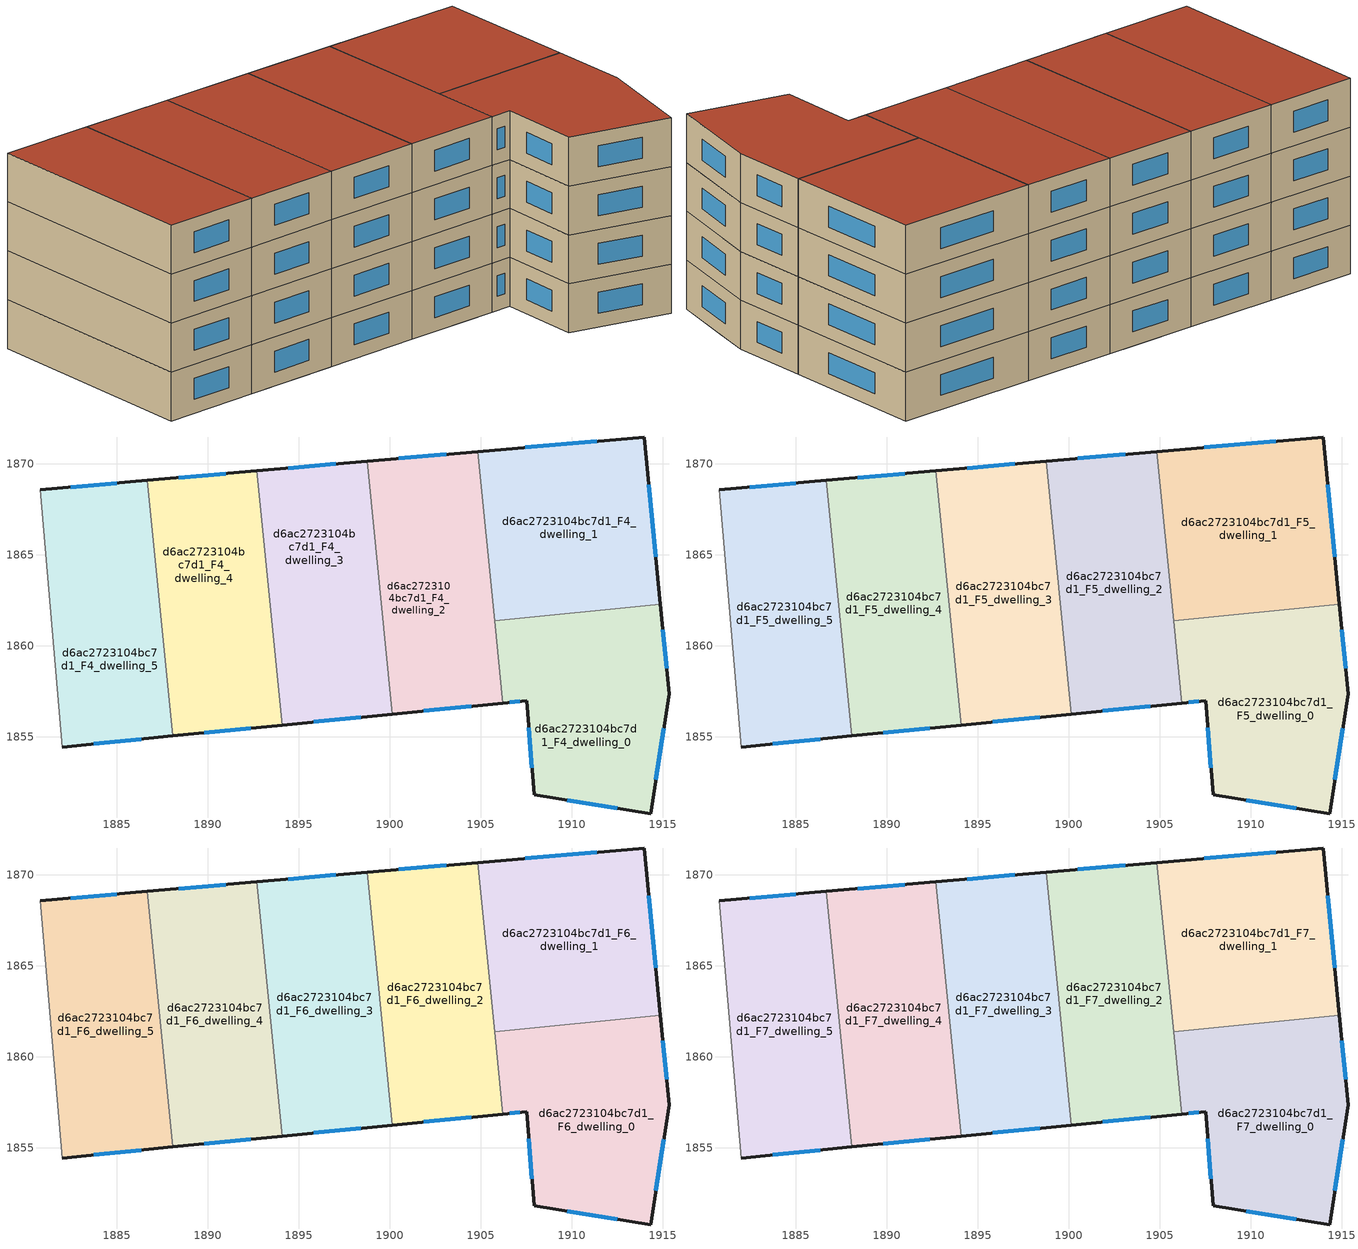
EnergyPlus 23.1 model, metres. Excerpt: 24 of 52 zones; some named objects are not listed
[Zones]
d6ac2723104bc7d1_F4_dwelling_0
 floor to d6ac2723104bc7d1_F3_dwelling_2 (EU_floor_Construction): 1914.99,1854.95 1914.35,1850.77 1907.95,1851.82 1907.53,1857 1906.23,1856.87 1905.78,1861.39 1907.11,1861.52 z12
 floor to d6ac2723104bc7d1_F3_dwelling_0 (EU_floor_Construction): 1914.88,1862.29 1915.36,1857.38 1914.99,1854.95 1907.11,1861.52 z12
 wall outside (EU_wall_Construction): 1906.23,1856.87 1907.53,1857 1907.95,1851.82 1914.35,1850.77 1915.36,1857.38 1914.88,1862.29 z12:15
 wall to d6ac2723104bc7d1_F4_dwelling_1 (EU_wall_Construction): 1914.88,1862.29 1905.78,1861.39 z12:15
 wall to d6ac2723104bc7d1_F4_dwelling_2 (EU_wall_Construction): 1905.78,1861.39 1906.23,1856.87 z12:15
 window (EU_Window_Construction): 1915.22,1858.78 1915.02,1860.89 / 1914.64,1852.66 1915.07,1855.49 / 1909.78,1851.52 1912.52,1851.07 / 1907.65,1855.52 1907.83,1853.3 / 1906.6,1856.9 1907.16,1856.96 z12.86:14.14
d6ac2723104bc7d1_F4_dwelling_1
 floor to d6ac2723104bc7d1_F3_dwelling_2 (EU_floor_Construction): 1907.11,1861.52 1905.78,1861.39 1905.64,1862.74 z12
 floor adiabatic (EU_floor_Construction): 1914,1871.48 1914.88,1862.29 1907.11,1861.52 1905.64,1862.74 1904.85,1870.68 z12
 wall outside (EU_wall_Construction): 1914.88,1862.29 1914,1871.48 1904.85,1870.68 z12:15
 wall to d6ac2723104bc7d1_F4_dwelling_2 (EU_wall_Construction): 1904.86,1870.68 1905.78,1861.39 z12:15
 window (EU_Window_Construction): 1914.63,1864.92 1914.25,1868.85 / 1911.38,1871.25 1907.47,1870.91 z12.86:14.14
d6ac2723104bc7d1_F4_dwelling_2
 floor to d6ac2723104bc7d1_F3_dwelling_1 (EU_floor_Construction): 1904.85,1870.68 1905.64,1862.74 1898.95,1868.33 1898.77,1870.15 z12
 floor to d6ac2723104bc7d1_F3_dwelling_2 (EU_floor_Construction): 1905.64,1862.74 1906.23,1856.87 1904.24,1856.67 1901.47,1858.98 1905.03,1863.26 z12
 floor to d6ac2723104bc7d1_F3_dwelling_4 (EU_floor_Construction): 1900.7,1866.87 1899.26,1865.15 1898.95,1868.33 z12
 floor to d6ac2723104bc7d1_F3_dwelling_3 (EU_floor_Construction): 1905.03,1863.26 1901.47,1858.98 1904.24,1856.67 1900.15,1856.26 1899.26,1865.15 1900.7,1866.87 z12
 wall outside (EU_wall_Construction): 1900.15,1856.26 1906.23,1856.87 / 1904.85,1870.68 1898.77,1870.15 z12:15
 wall to d6ac2723104bc7d1_F4_dwelling_3 (EU_wall_Construction): 1898.77,1870.15 1900.15,1856.26 z12:15
 window (EU_Window_Construction): 1901.89,1856.43 1904.49,1856.69 / 1903.12,1870.53 1900.51,1870.3 z12.86:14.14
d6ac2723104bc7d1_F4_dwelling_3
 floor to d6ac2723104bc7d1_F3_dwelling_4 (EU_floor_Construction): 1898.95,1868.33 1899.26,1865.15 1893.81,1858.61 1893.24,1864.35 1893.97,1865.23 1893.08,1865.98 1892.71,1869.62 1896.95,1869.99 z12
 floor to d6ac2723104bc7d1_F3_dwelling_3 (EU_floor_Construction): 1899.26,1865.15 1900.15,1856.26 1894.1,1855.65 1893.81,1858.61 z12
 floor to d6ac2723104bc7d1_F3_dwelling_5 (EU_floor_Construction): 1893.97,1865.23 1893.24,1864.35 1893.08,1865.98 z12
 floor to d6ac2723104bc7d1_F3_dwelling_1 (EU_floor_Construction): 1898.77,1870.15 1898.95,1868.33 1896.95,1869.99 z12
 wall outside (EU_wall_Construction): 1894.1,1855.65 1900.15,1856.26 / 1898.77,1870.15 1892.71,1869.62 z12:15
 wall to d6ac2723104bc7d1_F4_dwelling_4 (EU_wall_Construction): 1892.71,1869.62 1894.1,1855.65 z12:15
 window (EU_Window_Construction): 1895.83,1855.83 1898.42,1856.09 / 1897.04,1870 1894.44,1869.78 z12.86:14.14
d6ac2723104bc7d1_F4_dwelling_4
 floor to d6ac2723104bc7d1_F3_dwelling_4 (EU_floor_Construction): 1893.24,1864.35 1893.81,1858.61 1892.43,1856.96 1889.27,1859.59 z12; 1892.71,1869.62 1893.08,1865.98 1889.08,1869.31 z12
 floor to d6ac2723104bc7d1_F3_dwelling_5 (EU_floor_Construction): 1893.08,1865.98 1893.24,1864.35 1889.27,1859.59 1887.49,1861.08 1886.69,1869.1 1889.08,1869.31 z12
 floor to d6ac2723104bc7d1_F3_dwelling_6 (EU_floor_Construction): 1894,1855.64 1888.09,1855.05 1887.49,1861.08 z12
 floor to d6ac2723104bc7d1_F3_dwelling_3 (EU_floor_Construction): 1893.81,1858.61 1894.1,1855.65 1894,1855.64 1892.43,1856.96 z12
 wall outside (EU_wall_Construction): 1888.09,1855.05 1894.1,1855.65 / 1892.71,1869.62 1886.69,1869.1 z12:15
 wall to d6ac2723104bc7d1_F4_dwelling_5 (EU_wall_Construction): 1886.69,1869.1 1888.09,1855.05 z12:15
 window (EU_Window_Construction): 1889.81,1855.22 1892.38,1855.48 / 1890.99,1869.48 1888.41,1869.25 z12.86:14.14
d6ac2723104bc7d1_F4_dwelling_5
 floor to d6ac2723104bc7d1_F3_dwelling_5 (EU_floor_Construction): 1886.69,1869.1 1887.49,1861.08 1880.97,1866.51 1880.79,1868.59 z12
 floor to d6ac2723104bc7d1_F3_dwelling_6 (EU_floor_Construction): 1887.49,1861.08 1888.09,1855.05 1882.02,1854.45 1880.97,1866.51 z12
 wall outside (EU_wall_Construction): 1882.02,1854.45 1888.09,1855.05 / 1886.69,1869.1 1880.79,1868.59 z12:15
 wall adiabatic (EU_wall_Construction): 1880.79,1868.59 1882.02,1854.45 z12:15
 window (EU_Window_Construction): 1883.75,1854.62 1886.35,1854.88 / 1885.01,1868.95 1882.48,1868.73 z12.86:14.14
d6ac2723104bc7d1_F5_dwelling_0
 floor to d6ac2723104bc7d1_F4_dwelling_0 (EU_floor_Construction): 1914.88,1862.29 1915.36,1857.38 1914.35,1850.77 1907.95,1851.82 1907.53,1857 1906.23,1856.87 1905.78,1861.39 z15
 wall outside (EU_wall_Construction): 1906.23,1856.87 1907.53,1857 1907.95,1851.82 1914.35,1850.77 1915.36,1857.38 1914.88,1862.29 z15:18
 wall to d6ac2723104bc7d1_F5_dwelling_1 (EU_wall_Construction): 1914.88,1862.29 1905.78,1861.39 z15:18
 wall to d6ac2723104bc7d1_F5_dwelling_2 (EU_wall_Construction): 1905.78,1861.39 1906.23,1856.87 z15:18
 window (EU_Window_Construction): 1915.22,1858.78 1915.02,1860.89 / 1914.64,1852.66 1915.07,1855.49 / 1909.78,1851.52 1912.52,1851.07 / 1907.65,1855.52 1907.83,1853.3 / 1906.6,1856.9 1907.16,1856.96 z15.86:17.14
d6ac2723104bc7d1_F5_dwelling_1
 floor to d6ac2723104bc7d1_F4_dwelling_1 (EU_floor_Construction): 1914,1871.48 1914.88,1862.29 1905.78,1861.39 1904.85,1870.68 z15
 wall outside (EU_wall_Construction): 1914.88,1862.29 1914,1871.48 1904.85,1870.68 z15:18
 wall to d6ac2723104bc7d1_F5_dwelling_2 (EU_wall_Construction): 1904.86,1870.68 1905.78,1861.39 z15:18
 window (EU_Window_Construction): 1914.63,1864.92 1914.25,1868.85 / 1911.38,1871.25 1907.47,1870.91 z15.86:17.14
d6ac2723104bc7d1_F5_dwelling_2
 floor to d6ac2723104bc7d1_F4_dwelling_2 (EU_floor_Construction): 1904.85,1870.68 1906.23,1856.87 1900.15,1856.26 1898.77,1870.15 z15
 wall outside (EU_wall_Construction): 1900.15,1856.26 1906.23,1856.87 / 1904.85,1870.68 1898.77,1870.15 z15:18
 wall to d6ac2723104bc7d1_F5_dwelling_3 (EU_wall_Construction): 1898.77,1870.15 1900.15,1856.26 z15:18
 window (EU_Window_Construction): 1901.89,1856.43 1904.49,1856.69 / 1903.12,1870.53 1900.51,1870.3 z15.86:17.14
d6ac2723104bc7d1_F5_dwelling_3
 floor to d6ac2723104bc7d1_F4_dwelling_3 (EU_floor_Construction): 1898.77,1870.15 1900.15,1856.26 1894.1,1855.65 1892.71,1869.62 z15
 wall outside (EU_wall_Construction): 1894.1,1855.65 1900.15,1856.26 / 1898.77,1870.15 1892.71,1869.62 z15:18
 wall to d6ac2723104bc7d1_F5_dwelling_4 (EU_wall_Construction): 1892.71,1869.62 1894.1,1855.65 z15:18
 window (EU_Window_Construction): 1895.83,1855.83 1898.42,1856.09 / 1897.04,1870 1894.44,1869.78 z15.86:17.14
d6ac2723104bc7d1_F5_dwelling_4
 floor to d6ac2723104bc7d1_F4_dwelling_4 (EU_floor_Construction): 1892.71,1869.62 1894.1,1855.65 1888.09,1855.05 1886.69,1869.1 z15
 wall outside (EU_wall_Construction): 1888.09,1855.05 1894.1,1855.65 / 1892.71,1869.62 1886.69,1869.1 z15:18
 wall to d6ac2723104bc7d1_F5_dwelling_5 (EU_wall_Construction): 1886.69,1869.1 1888.09,1855.05 z15:18
 window (EU_Window_Construction): 1889.81,1855.22 1892.38,1855.48 / 1890.99,1869.48 1888.41,1869.25 z15.86:17.14
d6ac2723104bc7d1_F5_dwelling_5
 floor to d6ac2723104bc7d1_F4_dwelling_5 (EU_floor_Construction): 1886.69,1869.1 1888.09,1855.05 1882.02,1854.45 1880.79,1868.59 z15
 wall outside (EU_wall_Construction): 1882.02,1854.45 1888.09,1855.05 / 1886.69,1869.1 1880.79,1868.59 z15:18
 wall adiabatic (EU_wall_Construction): 1880.79,1868.59 1882.02,1854.45 z15:18
 window (EU_Window_Construction): 1883.75,1854.62 1886.35,1854.88 / 1885.01,1868.95 1882.48,1868.73 z15.86:17.14
d6ac2723104bc7d1_F6_dwelling_0
 floor to d6ac2723104bc7d1_F5_dwelling_0 (EU_floor_Construction): 1914.88,1862.29 1915.36,1857.38 1914.35,1850.77 1907.95,1851.82 1907.53,1857 1906.23,1856.87 1905.78,1861.39 z18
 wall outside (EU_wall_Construction): 1906.23,1856.87 1907.53,1857 1907.95,1851.82 1914.35,1850.77 1915.36,1857.38 1914.88,1862.29 z18:21
 wall to d6ac2723104bc7d1_F6_dwelling_1 (EU_wall_Construction): 1914.88,1862.29 1905.78,1861.39 z18:21
 wall to d6ac2723104bc7d1_F6_dwelling_2 (EU_wall_Construction): 1905.78,1861.39 1906.23,1856.87 z18:21
 window (EU_Window_Construction): 1915.22,1858.78 1915.02,1860.89 / 1914.64,1852.66 1915.07,1855.49 / 1909.78,1851.52 1912.52,1851.07 / 1907.65,1855.52 1907.83,1853.3 / 1906.6,1856.9 1907.16,1856.96 z18.86:20.14
d6ac2723104bc7d1_F6_dwelling_1
 floor to d6ac2723104bc7d1_F5_dwelling_1 (EU_floor_Construction): 1914,1871.48 1914.88,1862.29 1905.78,1861.39 1904.85,1870.68 z18
 wall outside (EU_wall_Construction): 1914.88,1862.29 1914,1871.48 1904.85,1870.68 z18:21
 wall to d6ac2723104bc7d1_F6_dwelling_2 (EU_wall_Construction): 1904.86,1870.68 1905.78,1861.39 z18:21
 window (EU_Window_Construction): 1914.63,1864.92 1914.25,1868.85 / 1911.38,1871.25 1907.47,1870.91 z18.86:20.14
d6ac2723104bc7d1_F6_dwelling_2
 floor to d6ac2723104bc7d1_F5_dwelling_2 (EU_floor_Construction): 1904.85,1870.68 1906.23,1856.87 1900.15,1856.26 1898.77,1870.15 z18
 wall outside (EU_wall_Construction): 1900.15,1856.26 1906.23,1856.87 / 1904.85,1870.68 1898.77,1870.15 z18:21
 wall to d6ac2723104bc7d1_F6_dwelling_3 (EU_wall_Construction): 1898.77,1870.15 1900.15,1856.26 z18:21
 window (EU_Window_Construction): 1901.89,1856.43 1904.49,1856.69 / 1903.12,1870.53 1900.51,1870.3 z18.86:20.14
d6ac2723104bc7d1_F6_dwelling_3
 floor to d6ac2723104bc7d1_F5_dwelling_3 (EU_floor_Construction): 1898.77,1870.15 1900.15,1856.26 1894.1,1855.65 1892.71,1869.62 z18
 wall outside (EU_wall_Construction): 1894.1,1855.65 1900.15,1856.26 / 1898.77,1870.15 1892.71,1869.62 z18:21
 wall to d6ac2723104bc7d1_F6_dwelling_4 (EU_wall_Construction): 1892.71,1869.62 1894.1,1855.65 z18:21
 window (EU_Window_Construction): 1895.83,1855.83 1898.42,1856.09 / 1897.04,1870 1894.44,1869.78 z18.86:20.14
d6ac2723104bc7d1_F6_dwelling_4
 floor to d6ac2723104bc7d1_F5_dwelling_4 (EU_floor_Construction): 1892.71,1869.62 1894.1,1855.65 1888.09,1855.05 1886.69,1869.1 z18
 wall outside (EU_wall_Construction): 1888.09,1855.05 1894.1,1855.65 / 1892.71,1869.62 1886.69,1869.1 z18:21
 wall to d6ac2723104bc7d1_F6_dwelling_5 (EU_wall_Construction): 1886.69,1869.1 1888.09,1855.05 z18:21
 window (EU_Window_Construction): 1889.81,1855.22 1892.38,1855.48 / 1890.99,1869.48 1888.41,1869.25 z18.86:20.14
d6ac2723104bc7d1_F6_dwelling_5
 floor to d6ac2723104bc7d1_F5_dwelling_5 (EU_floor_Construction): 1886.69,1869.1 1888.09,1855.05 1882.02,1854.45 1880.79,1868.59 z18
 wall outside (EU_wall_Construction): 1882.02,1854.45 1888.09,1855.05 / 1886.69,1869.1 1880.79,1868.59 z18:21
 wall adiabatic (EU_wall_Construction): 1880.79,1868.59 1882.02,1854.45 z18:21
 window (EU_Window_Construction): 1883.75,1854.62 1886.35,1854.88 / 1885.01,1868.95 1882.48,1868.73 z18.86:20.14
d6ac2723104bc7d1_F7_dwelling_0
 floor to d6ac2723104bc7d1_F6_dwelling_0 (EU_floor_Construction): 1914.88,1862.29 1915.36,1857.38 1914.35,1850.77 1907.95,1851.82 1907.53,1857 1906.23,1856.87 1905.78,1861.39 z21
 wall outside (EU_wall_Construction): 1906.23,1856.87 1907.53,1857 1907.95,1851.82 1914.35,1850.77 1915.36,1857.38 1914.88,1862.29 z21:24
 wall to d6ac2723104bc7d1_F7_dwelling_1 (EU_wall_Construction): 1914.88,1862.29 1905.78,1861.39 z21:24
 wall to d6ac2723104bc7d1_F7_dwelling_2 (EU_wall_Construction): 1905.78,1861.39 1906.23,1856.87 z21:24
 window (EU_Window_Construction): 1915.22,1858.78 1915.02,1860.89 / 1914.64,1852.66 1915.07,1855.49 / 1909.78,1851.52 1912.52,1851.07 / 1907.65,1855.52 1907.83,1853.3 / 1906.6,1856.9 1907.16,1856.96 z21.86:23.14
 roof outside (EU_roof_Construction): 1914.35,1850.77 1915.36,1857.38 1914.88,1862.29 1905.78,1861.39 1906.23,1856.87 1907.53,1857 1907.95,1851.82 z24
d6ac2723104bc7d1_F7_dwelling_1
 floor to d6ac2723104bc7d1_F6_dwelling_1 (EU_floor_Construction): 1914,1871.48 1914.88,1862.29 1905.78,1861.39 1904.85,1870.68 z21
 wall outside (EU_wall_Construction): 1914.88,1862.29 1914,1871.48 1904.85,1870.68 z21:24
 wall to d6ac2723104bc7d1_F7_dwelling_2 (EU_wall_Construction): 1904.86,1870.68 1905.78,1861.39 z21:24
 window (EU_Window_Construction): 1914.63,1864.92 1914.25,1868.85 / 1911.38,1871.25 1907.47,1870.91 z21.86:23.14
 roof outside (EU_roof_Construction): 1914.88,1862.29 1914,1871.48 1904.85,1870.68 1905.78,1861.39 z24
d6ac2723104bc7d1_F7_dwelling_2
 floor to d6ac2723104bc7d1_F6_dwelling_2 (EU_floor_Construction): 1904.85,1870.68 1906.23,1856.87 1900.15,1856.26 1898.77,1870.15 z21
 wall outside (EU_wall_Construction): 1900.15,1856.26 1906.23,1856.87 / 1904.85,1870.68 1898.77,1870.15 z21:24
 wall to d6ac2723104bc7d1_F7_dwelling_3 (EU_wall_Construction): 1898.77,1870.15 1900.15,1856.26 z21:24
 window (EU_Window_Construction): 1901.89,1856.43 1904.49,1856.69 / 1903.12,1870.53 1900.51,1870.3 z21.86:23.14
 roof outside (EU_roof_Construction): 1906.23,1856.87 1904.85,1870.68 1898.77,1870.15 1900.15,1856.26 z24
d6ac2723104bc7d1_F7_dwelling_3
 floor to d6ac2723104bc7d1_F6_dwelling_3 (EU_floor_Construction): 1898.77,1870.15 1900.15,1856.26 1894.1,1855.65 1892.71,1869.62 z21
 wall outside (EU_wall_Construction): 1894.1,1855.65 1900.15,1856.26 / 1898.77,1870.15 1892.71,1869.62 z21:24
 wall to d6ac2723104bc7d1_F7_dwelling_4 (EU_wall_Construction): 1892.71,1869.62 1894.1,1855.65 z21:24
 window (EU_Window_Construction): 1895.83,1855.83 1898.42,1856.09 / 1897.04,1870 1894.44,1869.78 z21.86:23.14
 roof outside (EU_roof_Construction): 1900.15,1856.26 1898.77,1870.15 1892.71,1869.62 1894.1,1855.65 z24
d6ac2723104bc7d1_F7_dwelling_4
 floor to d6ac2723104bc7d1_F6_dwelling_4 (EU_floor_Construction): 1892.71,1869.62 1894.1,1855.65 1888.09,1855.05 1886.69,1869.1 z21
 wall outside (EU_wall_Construction): 1888.09,1855.05 1894.1,1855.65 / 1892.71,1869.62 1886.69,1869.1 z21:24
 wall to d6ac2723104bc7d1_F7_dwelling_5 (EU_wall_Construction): 1886.69,1869.1 1888.09,1855.05 z21:24
 window (EU_Window_Construction): 1889.81,1855.22 1892.38,1855.48 / 1890.99,1869.48 1888.41,1869.25 z21.86:23.14
 roof outside (EU_roof_Construction): 1894.1,1855.65 1892.71,1869.62 1886.69,1869.1 1888.09,1855.05 z24
d6ac2723104bc7d1_F7_dwelling_5
 floor to d6ac2723104bc7d1_F6_dwelling_5 (EU_floor_Construction): 1886.69,1869.1 1888.09,1855.05 1882.02,1854.45 1880.79,1868.59 z21
 wall outside (EU_wall_Construction): 1882.02,1854.45 1888.09,1855.05 / 1886.69,1869.1 1880.79,1868.59 z21:24
 wall adiabatic (EU_wall_Construction): 1880.79,1868.59 1882.02,1854.45 z21:24
 window (EU_Window_Construction): 1883.75,1854.62 1886.35,1854.88 / 1885.01,1868.95 1882.48,1868.73 z21.86:23.14
 roof outside (EU_roof_Construction): 1888.09,1855.05 1886.69,1869.1 1880.79,1868.59 1882.02,1854.45 z24
[Building]
EU S2 Campaign: North Axis=0; Terrain=City; Solar Distribution=FullExterior
[Site:Location]
Helsinki-Vantaa.AP: Latitude=60.317; Longitude=24.963; Time Zone=2; Elevation=54.6
[SizingPeriod:WeatherFileDays]
AnnualSizingPeriod: Begin Month=1; Begin Day of Month=1; End Month=12; End Day of Month=31; Day of Week for Start Day=Monday; Use Weather File Daylight Saving Period=No; Use Weather File Rain and Snow Indicators=No
[MATERIAL]
EU_InternalMass_Material: Roughness=MediumRough; Thickness=0.1; Conductivity=1; Density=1800; Specific Heat=900; Thermal Absorptance=0.9; Solar Absorptance=0.7; Visible Absorptance=0.7
[MATERIAL:NOMASS] Roughness=MediumRough; Thermal Absorptance=0.9; Solar Absorptance=0.7; Visible Absorptance=0.7
Name | Thermal Resistance
EU_wall_NoMass | 1.10183
EU_roof_NoMass; EU_floor_NoMass | 1.70606
[WINDOWMATERIAL:SIMPLEGLAZINGSYSTEM]
EU_Window_SimpleGlazing: UFactor=3.11035; Solar Heat Gain Coefficient=0.8; Visible Transmittance=0.8
[CONSTRUCTION]
EU_wall_Construction: EU_wall_NoMass
EU_roof_Construction: EU_roof_NoMass
EU_floor_Construction: EU_floor_NoMass
EU_Window_Construction: EU_Window_SimpleGlazing
EU_InternalMass_Construction: EU_InternalMass_Material
[ZONE] Type=1; Multiplier=1; Ceiling Height=autocalculate; Floor Area=autocalculate; Part of Total Floor Area=Yes
Name | Volume
d6ac2723104bc7d1_F4_dwelling_0; d6ac2723104bc7d1_F5_dwelling_0; d6ac2723104bc7d1_F6_dwelling_0; d6ac2723104bc7d1_F7_dwelling_0 | 255.249
d6ac2723104bc7d1_F4_dwelling_1; d6ac2723104bc7d1_F5_dwelling_1; d6ac2723104bc7d1_F6_dwelling_1; d6ac2723104bc7d1_F7_dwelling_1 | 255.226
d6ac2723104bc7d1_F4_dwelling_2; d6ac2723104bc7d1_F5_dwelling_2; d6ac2723104bc7d1_F6_dwelling_2; d6ac2723104bc7d1_F7_dwelling_2 | 255.239
d6ac2723104bc7d1_F4_dwelling_3; d6ac2723104bc7d1_F5_dwelling_3; d6ac2723104bc7d1_F6_dwelling_3; d6ac2723104bc7d1_F7_dwelling_3 | 255.244
d6ac2723104bc7d1_F4_dwelling_4; d6ac2723104bc7d1_F5_dwelling_4; d6ac2723104bc7d1_F6_dwelling_4; d6ac2723104bc7d1_F7_dwelling_4 | 255.234
d6ac2723104bc7d1_F4_dwelling_5; d6ac2723104bc7d1_F5_dwelling_5; d6ac2723104bc7d1_F6_dwelling_5; d6ac2723104bc7d1_F7_dwelling_5 | 255.238
[INTERNALMASS] Construction=EU_InternalMass_Construction
Name | Zone or ZoneList | Surface Area
d6ac2723104bc7d1_F4_dwelling_0_EU_InternalMass | d6ac2723104bc7d1_F4_dwelling_0 | 85.0825
d6ac2723104bc7d1_F4_dwelling_1_EU_InternalMass | d6ac2723104bc7d1_F4_dwelling_1 | 85.0766
d6ac2723104bc7d1_F4_dwelling_2_EU_InternalMass | d6ac2723104bc7d1_F4_dwelling_2 | 85.0797
d6ac2723104bc7d1_F4_dwelling_3_EU_InternalMass | d6ac2723104bc7d1_F4_dwelling_3 | 85.0815
d6ac2723104bc7d1_F4_dwelling_4_EU_InternalMass | d6ac2723104bc7d1_F4_dwelling_4 | 85.0782
d6ac2723104bc7d1_F4_dwelling_5_EU_InternalMass | d6ac2723104bc7d1_F4_dwelling_5 | 85.0794
d6ac2723104bc7d1_F5_dwelling_0_EU_InternalMass | d6ac2723104bc7d1_F5_dwelling_0 | 85.0825
d6ac2723104bc7d1_F5_dwelling_1_EU_InternalMass | d6ac2723104bc7d1_F5_dwelling_1 | 85.0766
d6ac2723104bc7d1_F5_dwelling_2_EU_InternalMass | d6ac2723104bc7d1_F5_dwelling_2 | 85.0797
d6ac2723104bc7d1_F5_dwelling_3_EU_InternalMass | d6ac2723104bc7d1_F5_dwelling_3 | 85.0815
d6ac2723104bc7d1_F5_dwelling_4_EU_InternalMass | d6ac2723104bc7d1_F5_dwelling_4 | 85.0782
d6ac2723104bc7d1_F5_dwelling_5_EU_InternalMass | d6ac2723104bc7d1_F5_dwelling_5 | 85.0794
d6ac2723104bc7d1_F6_dwelling_0_EU_InternalMass | d6ac2723104bc7d1_F6_dwelling_0 | 85.0825
d6ac2723104bc7d1_F6_dwelling_1_EU_InternalMass | d6ac2723104bc7d1_F6_dwelling_1 | 85.0766
d6ac2723104bc7d1_F6_dwelling_2_EU_InternalMass | d6ac2723104bc7d1_F6_dwelling_2 | 85.0797
d6ac2723104bc7d1_F6_dwelling_3_EU_InternalMass | d6ac2723104bc7d1_F6_dwelling_3 | 85.0815
d6ac2723104bc7d1_F6_dwelling_4_EU_InternalMass | d6ac2723104bc7d1_F6_dwelling_4 | 85.0782
d6ac2723104bc7d1_F6_dwelling_5_EU_InternalMass | d6ac2723104bc7d1_F6_dwelling_5 | 85.0794
d6ac2723104bc7d1_F7_dwelling_0_EU_InternalMass | d6ac2723104bc7d1_F7_dwelling_0 | 85.0825
d6ac2723104bc7d1_F7_dwelling_1_EU_InternalMass | d6ac2723104bc7d1_F7_dwelling_1 | 85.0766
d6ac2723104bc7d1_F7_dwelling_2_EU_InternalMass | d6ac2723104bc7d1_F7_dwelling_2 | 85.0797
d6ac2723104bc7d1_F7_dwelling_3_EU_InternalMass | d6ac2723104bc7d1_F7_dwelling_3 | 85.0815
d6ac2723104bc7d1_F7_dwelling_4_EU_InternalMass | d6ac2723104bc7d1_F7_dwelling_4 | 85.0782
d6ac2723104bc7d1_F7_dwelling_5_EU_InternalMass | d6ac2723104bc7d1_F7_dwelling_5 | 85.0794
[OTHEREQUIPMENT] Fuel Type=Electricity; Design Level Calculation Method=Watts/Area; Power per Zone Floor Area=1; Fraction Latent=0; Fraction Radiant=0; Fraction Lost=0; Carbon Dioxide Generation Rate=0; EndUse Subcategory=EU_Step8_InternalGains
Name | Zone or ZoneList or Space or SpaceList | Schedule
EU_Step8_InternalGain_d6ac2723104bc7d1_F4_dwelling_0_f000 | d6ac2723104bc7d1_F4_dwelling_0 | EU_Step8_GainSchedule_d6ac2723104bc7d1_F4_dwelling_0_f000
EU_Step8_InternalGain_d6ac2723104bc7d1_F4_dwelling_1_f000 | d6ac2723104bc7d1_F4_dwelling_1 | EU_Step8_GainSchedule_d6ac2723104bc7d1_F4_dwelling_1_f000
EU_Step8_InternalGain_d6ac2723104bc7d1_F4_dwelling_2_f000 | d6ac2723104bc7d1_F4_dwelling_2 | EU_Step8_GainSchedule_d6ac2723104bc7d1_F4_dwelling_2_f000
EU_Step8_InternalGain_d6ac2723104bc7d1_F4_dwelling_3_f000 | d6ac2723104bc7d1_F4_dwelling_3 | EU_Step8_GainSchedule_d6ac2723104bc7d1_F4_dwelling_3_f000
EU_Step8_InternalGain_d6ac2723104bc7d1_F4_dwelling_4_f000 | d6ac2723104bc7d1_F4_dwelling_4 | EU_Step8_GainSchedule_d6ac2723104bc7d1_F4_dwelling_4_f000
EU_Step8_InternalGain_d6ac2723104bc7d1_F4_dwelling_5_f000 | d6ac2723104bc7d1_F4_dwelling_5 | EU_Step8_GainSchedule_d6ac2723104bc7d1_F4_dwelling_5_f000
EU_Step8_InternalGain_d6ac2723104bc7d1_F5_dwelling_0_f000 | d6ac2723104bc7d1_F5_dwelling_0 | EU_Step8_GainSchedule_d6ac2723104bc7d1_F5_dwelling_0_f000
EU_Step8_InternalGain_d6ac2723104bc7d1_F5_dwelling_1_f000 | d6ac2723104bc7d1_F5_dwelling_1 | EU_Step8_GainSchedule_d6ac2723104bc7d1_F5_dwelling_1_f000
EU_Step8_InternalGain_d6ac2723104bc7d1_F5_dwelling_2_f000 | d6ac2723104bc7d1_F5_dwelling_2 | EU_Step8_GainSchedule_d6ac2723104bc7d1_F5_dwelling_2_f000
EU_Step8_InternalGain_d6ac2723104bc7d1_F5_dwelling_3_f000 | d6ac2723104bc7d1_F5_dwelling_3 | EU_Step8_GainSchedule_d6ac2723104bc7d1_F5_dwelling_3_f000
EU_Step8_InternalGain_d6ac2723104bc7d1_F5_dwelling_4_f000 | d6ac2723104bc7d1_F5_dwelling_4 | EU_Step8_GainSchedule_d6ac2723104bc7d1_F5_dwelling_4_f000
EU_Step8_InternalGain_d6ac2723104bc7d1_F5_dwelling_5_f000 | d6ac2723104bc7d1_F5_dwelling_5 | EU_Step8_GainSchedule_d6ac2723104bc7d1_F5_dwelling_5_f000
EU_Step8_InternalGain_d6ac2723104bc7d1_F6_dwelling_0_f000 | d6ac2723104bc7d1_F6_dwelling_0 | EU_Step8_GainSchedule_d6ac2723104bc7d1_F6_dwelling_0_f000
EU_Step8_InternalGain_d6ac2723104bc7d1_F6_dwelling_1_f000 | d6ac2723104bc7d1_F6_dwelling_1 | EU_Step8_GainSchedule_d6ac2723104bc7d1_F6_dwelling_1_f000
EU_Step8_InternalGain_d6ac2723104bc7d1_F6_dwelling_2_f000 | d6ac2723104bc7d1_F6_dwelling_2 | EU_Step8_GainSchedule_d6ac2723104bc7d1_F6_dwelling_2_f000
EU_Step8_InternalGain_d6ac2723104bc7d1_F6_dwelling_3_f000 | d6ac2723104bc7d1_F6_dwelling_3 | EU_Step8_GainSchedule_d6ac2723104bc7d1_F6_dwelling_3_f000
EU_Step8_InternalGain_d6ac2723104bc7d1_F6_dwelling_4_f000 | d6ac2723104bc7d1_F6_dwelling_4 | EU_Step8_GainSchedule_d6ac2723104bc7d1_F6_dwelling_4_f000
EU_Step8_InternalGain_d6ac2723104bc7d1_F6_dwelling_5_f000 | d6ac2723104bc7d1_F6_dwelling_5 | EU_Step8_GainSchedule_d6ac2723104bc7d1_F6_dwelling_5_f000
EU_Step8_InternalGain_d6ac2723104bc7d1_F7_dwelling_0_f000 | d6ac2723104bc7d1_F7_dwelling_0 | EU_Step8_GainSchedule_d6ac2723104bc7d1_F7_dwelling_0_f000
EU_Step8_InternalGain_d6ac2723104bc7d1_F7_dwelling_1_f000 | d6ac2723104bc7d1_F7_dwelling_1 | EU_Step8_GainSchedule_d6ac2723104bc7d1_F7_dwelling_1_f000
EU_Step8_InternalGain_d6ac2723104bc7d1_F7_dwelling_2_f000 | d6ac2723104bc7d1_F7_dwelling_2 | EU_Step8_GainSchedule_d6ac2723104bc7d1_F7_dwelling_2_f000
EU_Step8_InternalGain_d6ac2723104bc7d1_F7_dwelling_3_f000 | d6ac2723104bc7d1_F7_dwelling_3 | EU_Step8_GainSchedule_d6ac2723104bc7d1_F7_dwelling_3_f000
EU_Step8_InternalGain_d6ac2723104bc7d1_F7_dwelling_4_f000 | d6ac2723104bc7d1_F7_dwelling_4 | EU_Step8_GainSchedule_d6ac2723104bc7d1_F7_dwelling_4_f000
EU_Step8_InternalGain_d6ac2723104bc7d1_F7_dwelling_5_f000 | d6ac2723104bc7d1_F7_dwelling_5 | EU_Step8_GainSchedule_d6ac2723104bc7d1_F7_dwelling_5_f000
[ZONEVENTILATION:DESIGNFLOWRATE] Schedule=EU_AlwaysOn; Design Flow Rate Calculation Method=AirChanges/Hour; Air Changes per Hour=0.756316; Ventilation Type=Natural; Fan Pressure Rise=0; Fan Total Efficiency=1; Constant Term Coefficient=1; Temperature Term Coefficient=0; Velocity Term Coefficient=0; Velocity Squared Term Coefficient=0; Minimum Indoor Temperature=-100; Maximum Indoor Temperature=100; Delta Temperature=-100; Minimum Outdoor Temperature=-100; Maximum Outdoor Temperature=100; Maximum Wind Speed=40
Name | Zone or ZoneList or Space or SpaceList
EU_ConstantAir_d6ac2723104bc7d1_F4_dwelling_0 | d6ac2723104bc7d1_F4_dwelling_0
EU_ConstantAir_d6ac2723104bc7d1_F4_dwelling_1 | d6ac2723104bc7d1_F4_dwelling_1
EU_ConstantAir_d6ac2723104bc7d1_F4_dwelling_2 | d6ac2723104bc7d1_F4_dwelling_2
EU_ConstantAir_d6ac2723104bc7d1_F4_dwelling_3 | d6ac2723104bc7d1_F4_dwelling_3
EU_ConstantAir_d6ac2723104bc7d1_F4_dwelling_4 | d6ac2723104bc7d1_F4_dwelling_4
EU_ConstantAir_d6ac2723104bc7d1_F4_dwelling_5 | d6ac2723104bc7d1_F4_dwelling_5
EU_ConstantAir_d6ac2723104bc7d1_F5_dwelling_0 | d6ac2723104bc7d1_F5_dwelling_0
EU_ConstantAir_d6ac2723104bc7d1_F5_dwelling_1 | d6ac2723104bc7d1_F5_dwelling_1
EU_ConstantAir_d6ac2723104bc7d1_F5_dwelling_2 | d6ac2723104bc7d1_F5_dwelling_2
EU_ConstantAir_d6ac2723104bc7d1_F5_dwelling_3 | d6ac2723104bc7d1_F5_dwelling_3
EU_ConstantAir_d6ac2723104bc7d1_F5_dwelling_4 | d6ac2723104bc7d1_F5_dwelling_4
EU_ConstantAir_d6ac2723104bc7d1_F5_dwelling_5 | d6ac2723104bc7d1_F5_dwelling_5
EU_ConstantAir_d6ac2723104bc7d1_F6_dwelling_0 | d6ac2723104bc7d1_F6_dwelling_0
EU_ConstantAir_d6ac2723104bc7d1_F6_dwelling_1 | d6ac2723104bc7d1_F6_dwelling_1
EU_ConstantAir_d6ac2723104bc7d1_F6_dwelling_2 | d6ac2723104bc7d1_F6_dwelling_2
EU_ConstantAir_d6ac2723104bc7d1_F6_dwelling_3 | d6ac2723104bc7d1_F6_dwelling_3
EU_ConstantAir_d6ac2723104bc7d1_F6_dwelling_4 | d6ac2723104bc7d1_F6_dwelling_4
EU_ConstantAir_d6ac2723104bc7d1_F6_dwelling_5 | d6ac2723104bc7d1_F6_dwelling_5
EU_ConstantAir_d6ac2723104bc7d1_F7_dwelling_0 | d6ac2723104bc7d1_F7_dwelling_0
EU_ConstantAir_d6ac2723104bc7d1_F7_dwelling_1 | d6ac2723104bc7d1_F7_dwelling_1
EU_ConstantAir_d6ac2723104bc7d1_F7_dwelling_2 | d6ac2723104bc7d1_F7_dwelling_2
EU_ConstantAir_d6ac2723104bc7d1_F7_dwelling_3 | d6ac2723104bc7d1_F7_dwelling_3
EU_ConstantAir_d6ac2723104bc7d1_F7_dwelling_4 | d6ac2723104bc7d1_F7_dwelling_4
EU_ConstantAir_d6ac2723104bc7d1_F7_dwelling_5 | d6ac2723104bc7d1_F7_dwelling_5
[HVACTEMPLATE:ZONE:IDEALLOADSAIRSYSTEM] System Availability Schedule=EU_AlwaysOn; Maximum Heating Supply Air Temperature=50; Minimum Cooling Supply Air Temperature=13; Maximum Heating Supply Air Humidity Ratio=0.0156; Minimum Cooling Supply Air Humidity Ratio=0.0077; Heating Limit=NoLimit; Cooling Limit=NoLimit; Heating Availability Schedule=EU_AlwaysOn; Cooling Availability Schedule=EU_CoolingOff; Dehumidification Control Type=ConstantSensibleHeatRatio; Cooling Sensible Heat Ratio=0.7; Dehumidification Setpoint=60; Humidification Control Type=None; Humidification Setpoint=30; Outdoor Air Method=None; Outdoor Air Flow Rate per Person=0.00944; Outdoor Air Flow Rate per Zone Floor Area=0; Outdoor Air Flow Rate per Zone=0; Demand Controlled Ventilation Type=None; Outdoor Air Economizer Type=NoEconomizer; Heat Recovery Type=None; Sensible Heat Recovery Effectiveness=0.7; Latent Heat Recovery Effectiveness=0.65
Name | Template Thermostat
d6ac2723104bc7d1_F4_dwelling_0 | EU_HeatOnly_d6ac2723104bc7d1_F4_dwelling_0
d6ac2723104bc7d1_F4_dwelling_1 | EU_HeatOnly_d6ac2723104bc7d1_F4_dwelling_1
d6ac2723104bc7d1_F4_dwelling_2 | EU_HeatOnly_d6ac2723104bc7d1_F4_dwelling_2
d6ac2723104bc7d1_F4_dwelling_3 | EU_HeatOnly_d6ac2723104bc7d1_F4_dwelling_3
d6ac2723104bc7d1_F4_dwelling_4 | EU_HeatOnly_d6ac2723104bc7d1_F4_dwelling_4
d6ac2723104bc7d1_F4_dwelling_5 | EU_HeatOnly_d6ac2723104bc7d1_F4_dwelling_5
d6ac2723104bc7d1_F5_dwelling_0 | EU_HeatOnly_d6ac2723104bc7d1_F5_dwelling_0
d6ac2723104bc7d1_F5_dwelling_1 | EU_HeatOnly_d6ac2723104bc7d1_F5_dwelling_1
d6ac2723104bc7d1_F5_dwelling_2 | EU_HeatOnly_d6ac2723104bc7d1_F5_dwelling_2
d6ac2723104bc7d1_F5_dwelling_3 | EU_HeatOnly_d6ac2723104bc7d1_F5_dwelling_3
d6ac2723104bc7d1_F5_dwelling_4 | EU_HeatOnly_d6ac2723104bc7d1_F5_dwelling_4
d6ac2723104bc7d1_F5_dwelling_5 | EU_HeatOnly_d6ac2723104bc7d1_F5_dwelling_5
d6ac2723104bc7d1_F6_dwelling_0 | EU_HeatOnly_d6ac2723104bc7d1_F6_dwelling_0
d6ac2723104bc7d1_F6_dwelling_1 | EU_HeatOnly_d6ac2723104bc7d1_F6_dwelling_1
d6ac2723104bc7d1_F6_dwelling_2 | EU_HeatOnly_d6ac2723104bc7d1_F6_dwelling_2
d6ac2723104bc7d1_F6_dwelling_3 | EU_HeatOnly_d6ac2723104bc7d1_F6_dwelling_3
d6ac2723104bc7d1_F6_dwelling_4 | EU_HeatOnly_d6ac2723104bc7d1_F6_dwelling_4
d6ac2723104bc7d1_F6_dwelling_5 | EU_HeatOnly_d6ac2723104bc7d1_F6_dwelling_5
d6ac2723104bc7d1_F7_dwelling_0 | EU_HeatOnly_d6ac2723104bc7d1_F7_dwelling_0
d6ac2723104bc7d1_F7_dwelling_1 | EU_HeatOnly_d6ac2723104bc7d1_F7_dwelling_1
d6ac2723104bc7d1_F7_dwelling_2 | EU_HeatOnly_d6ac2723104bc7d1_F7_dwelling_2
d6ac2723104bc7d1_F7_dwelling_3 | EU_HeatOnly_d6ac2723104bc7d1_F7_dwelling_3
d6ac2723104bc7d1_F7_dwelling_4 | EU_HeatOnly_d6ac2723104bc7d1_F7_dwelling_4
d6ac2723104bc7d1_F7_dwelling_5 | EU_HeatOnly_d6ac2723104bc7d1_F7_dwelling_5
[SIZING:ZONE] Zone Cooling Design Supply Air Temperature Input Method=SupplyAirTemperature; Zone Cooling Design Supply Air Temperature=13; Zone Heating Design Supply Air Temperature Input Method=SupplyAirTemperature; Zone Heating Design Supply Air Temperature=50; Zone Cooling Design Supply Air Humidity Ratio=0.008; Zone Heating Design Supply Air Humidity Ratio=0.008; Cooling Design Air Flow Method=DesignDay; Cooling Design Air Flow Rate=0; Cooling Minimum Air Flow per Zone Floor Area=0.000762; Cooling Minimum Air Flow=0; Cooling Minimum Air Flow Fraction=0.2; Heating Design Air Flow Method=DesignDay; Heating Design Air Flow Rate=0; Heating Maximum Air Flow per Zone Floor Area=0.002032; Heating Maximum Air Flow=0.141576; Heating Maximum Air Flow Fraction=0.3; Account for Dedicated Outdoor Air System=No; Dedicated Outdoor Air System Control Strategy=NeutralSupplyAir; Dedicated Outdoor Air Low Setpoint Temperature for Design=autosize; Dedicated Outdoor Air High Setpoint Temperature for Design=autosize; Zone Load Sizing Method=Sensible Load Only No Latent Load; Zone Latent Cooling Design Supply Air Humidity Ratio Input Method=HumidityRatioDifference; Zone Cooling Design Supply Air Humidity Ratio Difference=0.005; Zone Latent Heating Design Supply Air Humidity Ratio Input Method=HumidityRatioDifference; Zone Humidification Design Supply Air Humidity Ratio Difference=0.005
d6ac2723104bc7d1_F4_dwelling_0; d6ac2723104bc7d1_F4_dwelling_1; d6ac2723104bc7d1_F4_dwelling_2; d6ac2723104bc7d1_F4_dwelling_3; d6ac2723104bc7d1_F4_dwelling_4; d6ac2723104bc7d1_F4_dwelling_5; d6ac2723104bc7d1_F5_dwelling_0; d6ac2723104bc7d1_F5_dwelling_1; d6ac2723104bc7d1_F5_dwelling_2; d6ac2723104bc7d1_F5_dwelling_3; d6ac2723104bc7d1_F5_dwelling_4; d6ac2723104bc7d1_F5_dwelling_5; d6ac2723104bc7d1_F6_dwelling_0; d6ac2723104bc7d1_F6_dwelling_1; d6ac2723104bc7d1_F6_dwelling_2; d6ac2723104bc7d1_F6_dwelling_3; d6ac2723104bc7d1_F6_dwelling_4; d6ac2723104bc7d1_F6_dwelling_5; d6ac2723104bc7d1_F7_dwelling_0; d6ac2723104bc7d1_F7_dwelling_1; d6ac2723104bc7d1_F7_dwelling_2; d6ac2723104bc7d1_F7_dwelling_3; d6ac2723104bc7d1_F7_dwelling_4; d6ac2723104bc7d1_F7_dwelling_5
[SCHEDULE:CONSTANT]
Name | Hourly Value
EU_AlwaysOn | 1
EU_CoolingOff | 0
[SCHEDULE:FILE] Column Number=1; Rows to Skip at Top=0; Number of Hours of Data=8760; Column Separator=Comma; Interpolate to Timestep=No; Minutes per Item=60; Adjust Schedule for Daylight Savings=Yes
Name | File
EU_Step8_GainSchedule_d6ac2723104bc7d1_F4_dwelling_0_f000 | ../../schedules/d6ac2723104bc7d1/d6ac2723104bc7d1_F4_dwelling_0_f000_gain.csv
EU_Step8_GainSchedule_d6ac2723104bc7d1_F4_dwelling_1_f000 | ../../schedules/d6ac2723104bc7d1/d6ac2723104bc7d1_F4_dwelling_1_f000_gain.csv
EU_Step8_GainSchedule_d6ac2723104bc7d1_F4_dwelling_2_f000 | ../../schedules/d6ac2723104bc7d1/d6ac2723104bc7d1_F4_dwelling_2_f000_gain.csv
EU_Step8_GainSchedule_d6ac2723104bc7d1_F4_dwelling_3_f000 | ../../schedules/d6ac2723104bc7d1/d6ac2723104bc7d1_F4_dwelling_3_f000_gain.csv
EU_Step8_GainSchedule_d6ac2723104bc7d1_F4_dwelling_4_f000 | ../../schedules/d6ac2723104bc7d1/d6ac2723104bc7d1_F4_dwelling_4_f000_gain.csv
EU_Step8_GainSchedule_d6ac2723104bc7d1_F4_dwelling_5_f000 | ../../schedules/d6ac2723104bc7d1/d6ac2723104bc7d1_F4_dwelling_5_f000_gain.csv
EU_Step8_GainSchedule_d6ac2723104bc7d1_F5_dwelling_0_f000 | ../../schedules/d6ac2723104bc7d1/d6ac2723104bc7d1_F5_dwelling_0_f000_gain.csv
EU_Step8_GainSchedule_d6ac2723104bc7d1_F5_dwelling_1_f000 | ../../schedules/d6ac2723104bc7d1/d6ac2723104bc7d1_F5_dwelling_1_f000_gain.csv
EU_Step8_GainSchedule_d6ac2723104bc7d1_F5_dwelling_2_f000 | ../../schedules/d6ac2723104bc7d1/d6ac2723104bc7d1_F5_dwelling_2_f000_gain.csv
EU_Step8_GainSchedule_d6ac2723104bc7d1_F5_dwelling_3_f000 | ../../schedules/d6ac2723104bc7d1/d6ac2723104bc7d1_F5_dwelling_3_f000_gain.csv
EU_Step8_GainSchedule_d6ac2723104bc7d1_F5_dwelling_4_f000 | ../../schedules/d6ac2723104bc7d1/d6ac2723104bc7d1_F5_dwelling_4_f000_gain.csv
EU_Step8_GainSchedule_d6ac2723104bc7d1_F5_dwelling_5_f000 | ../../schedules/d6ac2723104bc7d1/d6ac2723104bc7d1_F5_dwelling_5_f000_gain.csv
EU_Step8_GainSchedule_d6ac2723104bc7d1_F6_dwelling_0_f000 | ../../schedules/d6ac2723104bc7d1/d6ac2723104bc7d1_F6_dwelling_0_f000_gain.csv
EU_Step8_GainSchedule_d6ac2723104bc7d1_F6_dwelling_1_f000 | ../../schedules/d6ac2723104bc7d1/d6ac2723104bc7d1_F6_dwelling_1_f000_gain.csv
EU_Step8_GainSchedule_d6ac2723104bc7d1_F6_dwelling_2_f000 | ../../schedules/d6ac2723104bc7d1/d6ac2723104bc7d1_F6_dwelling_2_f000_gain.csv
EU_Step8_GainSchedule_d6ac2723104bc7d1_F6_dwelling_3_f000 | ../../schedules/d6ac2723104bc7d1/d6ac2723104bc7d1_F6_dwelling_3_f000_gain.csv
EU_Step8_GainSchedule_d6ac2723104bc7d1_F6_dwelling_4_f000 | ../../schedules/d6ac2723104bc7d1/d6ac2723104bc7d1_F6_dwelling_4_f000_gain.csv
EU_Step8_GainSchedule_d6ac2723104bc7d1_F6_dwelling_5_f000 | ../../schedules/d6ac2723104bc7d1/d6ac2723104bc7d1_F6_dwelling_5_f000_gain.csv
EU_Step8_GainSchedule_d6ac2723104bc7d1_F7_dwelling_0_f000 | ../../schedules/d6ac2723104bc7d1/d6ac2723104bc7d1_F7_dwelling_0_f000_gain.csv
EU_Step8_GainSchedule_d6ac2723104bc7d1_F7_dwelling_1_f000 | ../../schedules/d6ac2723104bc7d1/d6ac2723104bc7d1_F7_dwelling_1_f000_gain.csv
EU_Step8_GainSchedule_d6ac2723104bc7d1_F7_dwelling_2_f000 | ../../schedules/d6ac2723104bc7d1/d6ac2723104bc7d1_F7_dwelling_2_f000_gain.csv
EU_Step8_GainSchedule_d6ac2723104bc7d1_F7_dwelling_3_f000 | ../../schedules/d6ac2723104bc7d1/d6ac2723104bc7d1_F7_dwelling_3_f000_gain.csv
EU_Step8_GainSchedule_d6ac2723104bc7d1_F7_dwelling_4_f000 | ../../schedules/d6ac2723104bc7d1/d6ac2723104bc7d1_F7_dwelling_4_f000_gain.csv
EU_Step8_GainSchedule_d6ac2723104bc7d1_F7_dwelling_5_f000 | ../../schedules/d6ac2723104bc7d1/d6ac2723104bc7d1_F7_dwelling_5_f000_gain.csv
